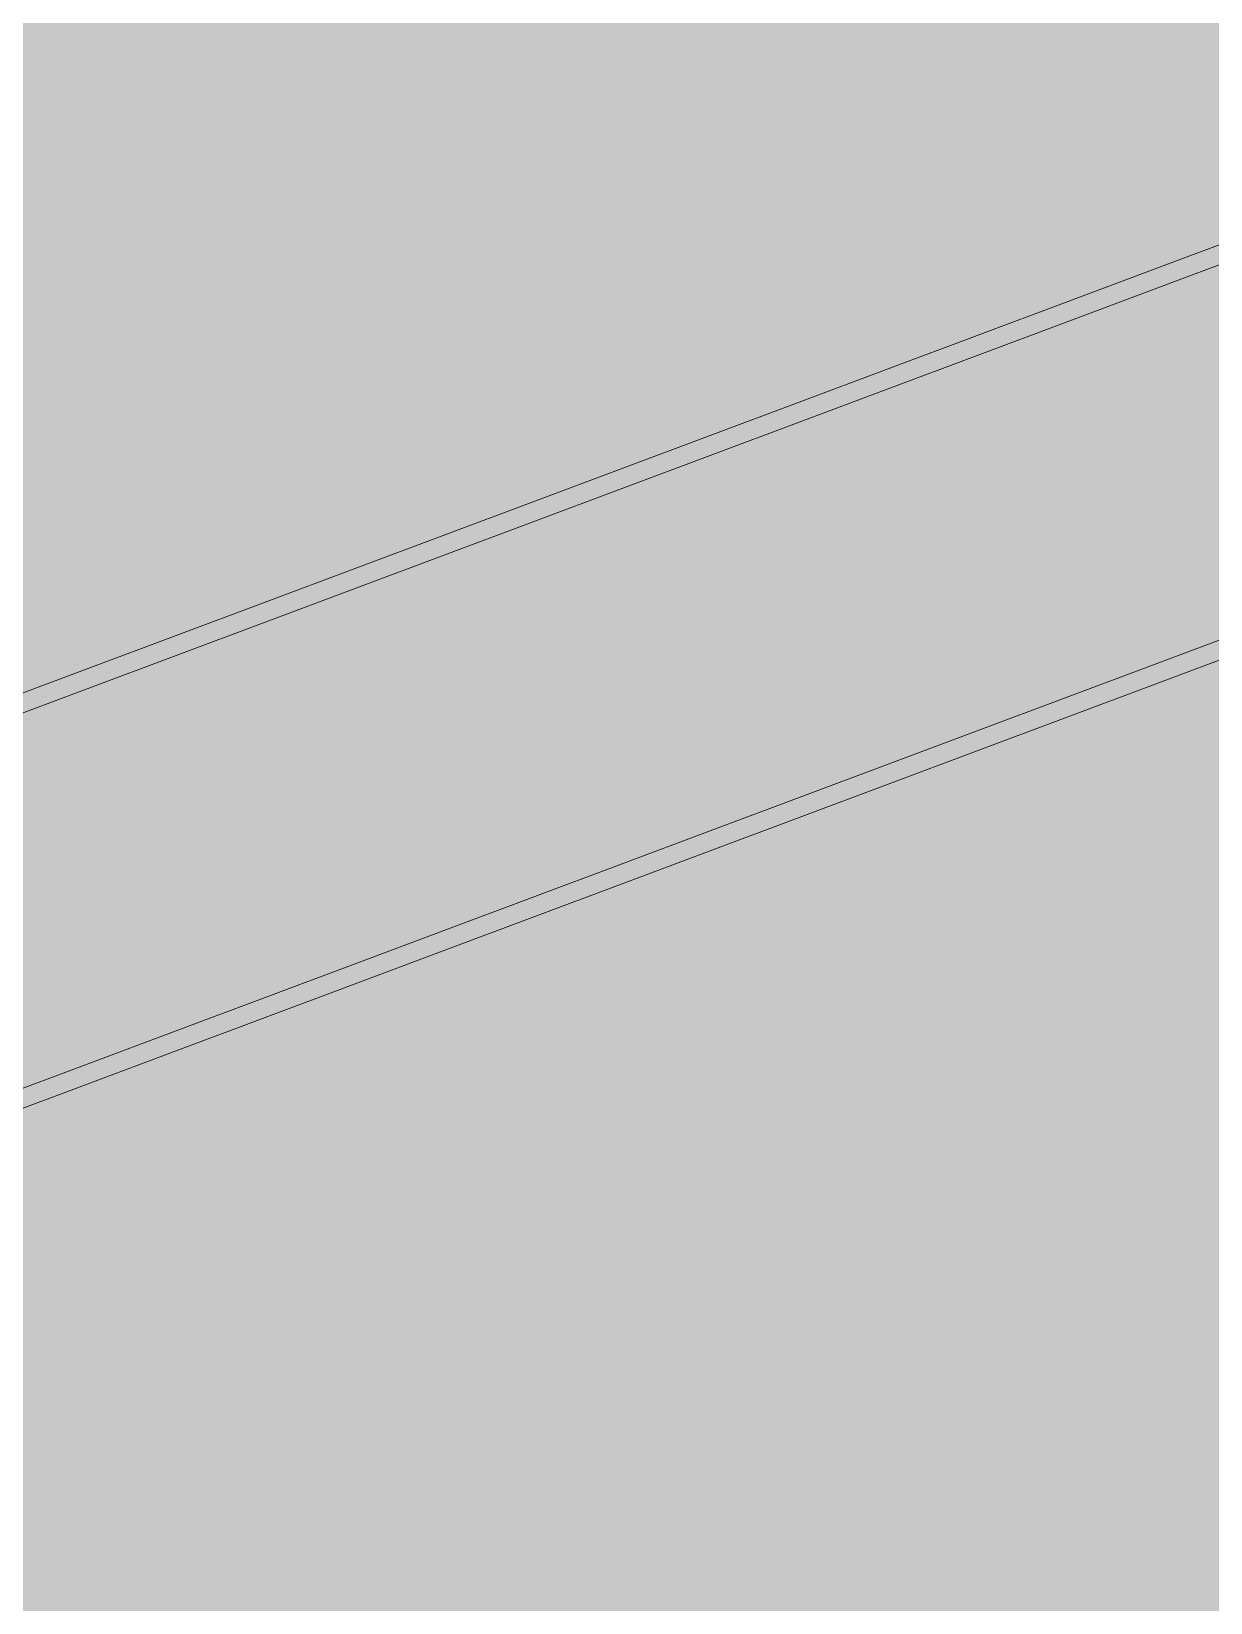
# Paper-space layout '03 3D Building and Roof' of a CAD drawing. Header units: millimetres. Extents: x 5 to 415, y 5 to 292.
# Drawn here: x 173.38 to 178.55, y 79 to 85.89 of the extents above; entities that cross this region are included whole.
import ezdxf

# ---------------------------------------------------------------- set-up
doc = ezdxf.new("R2010")
doc.units = ezdxf.units.MM
doc.layers.add('EXISTING', color=7, linetype='Continuous')
doc.layers.add('IMAGES', color=7, linetype='Continuous')

# ---------------------------------------------------------------- blocks, each defined once
blk = doc.blocks.new('SHEET_03')
at = {"layer": 'EXISTING', "color": 250, "lineweight": 9}
for p, q in [((96.0607, 54.0393), (211.6034, 97.3224)), ((96.0607, 53.9519), (211.6034, 97.235)), ((96.0607, 52.3058), (211.6034, 95.5888)), ((96.0607, 52.2184), (211.6034, 95.5014))]:
    blk.add_line(p, q, dxfattribs=at)
at = {"layer": 'IMAGES', "color": 7}
for points in [[(171.7517, 85.7714), (177.9207, 85.7714), (171.7517, 85.9429), (177.9207, 85.9429)], [(177.9207, 85.7714), (178.2635, 85.7714), (177.9207, 85.9429), (178.2635, 85.9429)], [(178.2635, 85.7714), (178.4348, 85.7714), (178.2635, 85.9429), (178.4348, 85.9429)], [(178.4348, 85.7714), (178.6062, 85.7714), (178.4348, 85.9429), (178.6062, 85.9429)], [(171.7517, 85.6), (177.578, 85.6), (171.7517, 85.7714), (177.578, 85.7714)], [(177.578, 85.6), (177.7494, 85.6), (177.578, 85.7714), (177.7494, 85.7714)], [(177.7494, 85.6), (177.9207, 85.6), (177.7494, 85.7714), (177.9207, 85.7714)], [(177.9207, 85.6), (178.2635, 85.6), (177.9207, 85.7714), (178.2635, 85.7714)], [(178.2635, 85.6), (178.4348, 85.6), (178.2635, 85.7714), (178.4348, 85.7714)], [(178.4348, 85.6), (178.6062, 85.6), (178.4348, 85.7714), (178.6062, 85.7714)], [(171.7517, 85.4286), (177.0639, 85.4286), (171.7517, 85.6), (177.0639, 85.6)], [(177.0639, 85.4286), (177.4066, 85.4286), (177.0639, 85.6), (177.4066, 85.6)], [(177.4066, 85.4286), (177.578, 85.4286), (177.4066, 85.6), (177.578, 85.6)], [(177.578, 85.4286), (177.9207, 85.4286), (177.578, 85.6), (177.9207, 85.6)], [(177.9207, 85.4286), (178.0921, 85.4286), (177.9207, 85.6), (178.0921, 85.6)], [(178.0921, 85.4286), (178.2635, 85.4286), (178.0921, 85.6), (178.2635, 85.6)], [(178.2635, 85.4286), (178.4348, 85.4286), (178.2635, 85.6), (178.4348, 85.6)], [(178.4348, 85.4286), (179.463, 85.4286), (178.4348, 85.6), (179.463, 85.6)], [(171.7517, 85.2571), (176.5498, 85.2571), (171.7517, 85.4286), (176.5498, 85.4286)], [(176.5498, 85.2571), (176.8926, 85.2571), (176.5498, 85.4286), (176.8926, 85.4286)], [(176.8926, 85.2571), (177.0639, 85.2571), (176.8926, 85.4286), (177.0639, 85.4286)], [(177.0639, 85.2571), (177.2353, 85.2571), (177.0639, 85.4286), (177.2353, 85.4286)], [(177.2353, 85.2571), (177.4066, 85.2571), (177.2353, 85.4286), (177.4066, 85.4286)], [(177.4066, 85.2571), (177.578, 85.2571), (177.4066, 85.4286), (177.578, 85.4286)], [(177.578, 85.2571), (177.9207, 85.2571), (177.578, 85.4286), (177.9207, 85.4286)], [(177.9207, 85.2571), (178.2635, 85.2571), (177.9207, 85.4286), (178.2635, 85.4286)], [(178.2635, 85.2571), (178.9489, 85.2571), (178.2635, 85.4286), (178.9489, 85.4286)], [(171.7517, 85.0857), (176.3785, 85.0857), (171.7517, 85.2571), (176.3785, 85.2571)], [(176.3785, 85.0857), (176.5498, 85.0857), (176.3785, 85.2571), (176.5498, 85.2571)], [(176.5498, 85.0857), (176.8926, 85.0857), (176.5498, 85.2571), (176.8926, 85.2571)], [(176.8926, 85.0857), (177.4066, 85.0857), (176.8926, 85.2571), (177.4066, 85.2571)], [(177.4066, 85.0857), (177.578, 85.0857), (177.4066, 85.2571), (177.578, 85.2571)], [(177.578, 85.0857), (178.6062, 85.0857), (177.578, 85.2571), (178.6062, 85.2571)], [(171.7517, 84.9143), (175.8644, 84.9143), (171.7517, 85.0857), (175.8644, 85.0857)], [(175.8644, 84.9143), (176.0357, 84.9143), (175.8644, 85.0857), (176.0357, 85.0857)], [(176.0357, 84.9143), (176.2071, 84.9143), (176.0357, 85.0857), (176.2071, 85.0857)], [(176.2071, 84.9143), (176.3785, 84.9143), (176.2071, 85.0857), (176.3785, 85.0857)], [(176.3785, 84.9143), (176.5498, 84.9143), (176.3785, 85.0857), (176.5498, 85.0857)], [(176.5498, 84.9143), (176.8926, 84.9143), (176.5498, 85.0857), (176.8926, 85.0857)], [(176.8926, 84.9143), (177.0639, 84.9143), (176.8926, 85.0857), (177.0639, 85.0857)], [(177.0639, 84.9143), (177.2353, 84.9143), (177.0639, 85.0857), (177.2353, 85.0857)], [(177.2353, 84.9143), (177.4066, 84.9143), (177.2353, 85.0857), (177.4066, 85.0857)], [(177.4066, 84.9143), (178.0921, 84.9143), (177.4066, 85.0857), (178.0921, 85.0857)], [(178.0921, 84.9143), (178.2635, 84.9143), (178.0921, 85.0857), (178.2635, 85.0857)], [(178.2635, 84.9143), (178.4348, 84.9143), (178.2635, 85.0857), (178.4348, 85.0857)], [(178.4348, 84.9143), (178.6062, 84.9143), (178.4348, 85.0857), (178.6062, 85.0857)], [(171.7517, 84.7429), (175.3503, 84.7429), (171.7517, 84.9143), (175.3503, 84.9143)], [(175.3503, 84.7429), (175.693, 84.7429), (175.3503, 84.9143), (175.693, 84.9143)], [(175.693, 84.7429), (175.8644, 84.7429), (175.693, 84.9143), (175.8644, 84.9143)], [(175.8644, 84.7429), (176.0357, 84.7429), (175.8644, 84.9143), (176.0357, 84.9143)], [(176.0357, 84.7429), (176.3785, 84.7429), (176.0357, 84.9143), (176.3785, 84.9143)], [(176.3785, 84.7429), (176.8926, 84.7429), (176.3785, 84.9143), (176.8926, 84.9143)], [(176.8926, 84.7429), (177.578, 84.7429), (176.8926, 84.9143), (177.578, 84.9143)], [(177.578, 84.7429), (177.7494, 84.7429), (177.578, 84.9143), (177.7494, 84.9143)], [(177.7494, 84.7429), (177.9207, 84.7429), (177.7494, 84.9143), (177.9207, 84.9143)], [(177.9207, 84.7429), (178.0921, 84.7429), (177.9207, 84.9143), (178.0921, 84.9143)], [(178.0921, 84.7429), (178.4348, 84.7429), (178.0921, 84.9143), (178.4348, 84.9143)], [(178.4348, 84.7429), (178.6062, 84.7429), (178.4348, 84.9143), (178.6062, 84.9143)], [(171.7517, 84.5714), (175.0076, 84.5714), (171.7517, 84.7429), (175.0076, 84.7429)], [(175.0076, 84.5714), (175.1789, 84.5714), (175.0076, 84.7429), (175.1789, 84.7429)], [(175.1789, 84.5714), (175.5217, 84.5714), (175.1789, 84.7429), (175.5217, 84.7429)], [(175.5217, 84.5714), (175.693, 84.5714), (175.5217, 84.7429), (175.693, 84.7429)], [(175.693, 84.5714), (176.0357, 84.5714), (175.693, 84.7429), (176.0357, 84.7429)], [(176.0357, 84.5714), (176.3785, 84.5714), (176.0357, 84.7429), (176.3785, 84.7429)], [(176.3785, 84.5714), (177.2353, 84.5714), (176.3785, 84.7429), (177.2353, 84.7429)], [(177.2353, 84.5714), (177.4066, 84.5714), (177.2353, 84.7429), (177.4066, 84.7429)], [(177.4066, 84.5714), (177.578, 84.5714), (177.4066, 84.7429), (177.578, 84.7429)], [(177.578, 84.5714), (177.7494, 84.5714), (177.578, 84.7429), (177.7494, 84.7429)], [(177.7494, 84.4), (177.9207, 84.4), (177.7494, 84.7429), (177.9207, 84.7429)], [(177.9207, 84.5714), (178.4348, 84.5714), (177.9207, 84.7429), (178.4348, 84.7429)], [(178.4348, 84.5714), (178.6062, 84.5714), (178.4348, 84.7429), (178.6062, 84.7429)], [(171.7517, 84.4), (174.4935, 84.4), (171.7517, 84.5714), (174.4935, 84.5714)], [(174.4935, 84.4), (174.8362, 84.4), (174.4935, 84.5714), (174.8362, 84.5714)], [(174.8362, 84.4), (175.0076, 84.4), (174.8362, 84.5714), (175.0076, 84.5714)], [(175.0076, 84.4), (175.3503, 84.4), (175.0076, 84.5714), (175.3503, 84.5714)], [(175.3503, 84.4), (176.7212, 84.4), (175.3503, 84.5714), (176.7212, 84.5714)], [(176.7212, 84.4), (176.8926, 84.4), (176.7212, 84.5714), (176.8926, 84.5714)], [(176.8926, 84.4), (177.0639, 84.4), (176.8926, 84.5714), (177.0639, 84.5714)], [(177.0639, 84.4), (177.2353, 84.4), (177.0639, 84.5714), (177.2353, 84.5714)], [(177.2353, 84.4), (177.4066, 84.4), (177.2353, 84.5714), (177.4066, 84.5714)], [(177.4066, 84.2286), (177.578, 84.2286), (177.4066, 84.5714), (177.578, 84.5714)], [(177.578, 84.4), (177.7494, 84.4), (177.578, 84.5714), (177.7494, 84.5714)], [(177.9207, 84.4), (178.0921, 84.4), (177.9207, 84.5714), (178.0921, 84.5714)], [(178.0921, 84.4), (178.7776, 84.4), (178.0921, 84.5714), (178.7776, 84.5714)], [(171.7517, 84.2286), (174.1508, 84.2286), (171.7517, 84.4), (174.1508, 84.4)], [(174.1508, 84.2286), (174.3221, 84.2286), (174.1508, 84.4), (174.3221, 84.4)], [(174.3221, 84.2286), (174.4935, 84.2286), (174.3221, 84.4), (174.4935, 84.4)], [(174.4935, 84.2286), (174.6648, 84.2286), (174.4935, 84.4), (174.6648, 84.4)], [(174.6648, 84.2286), (174.8362, 84.2286), (174.6648, 84.4), (174.8362, 84.4)], [(174.8362, 84.2286), (176.2071, 84.2286), (174.8362, 84.4), (176.2071, 84.4)], [(176.2071, 84.2286), (176.3785, 84.2286), (176.2071, 84.4), (176.3785, 84.4)], [(176.3785, 84.2286), (176.5498, 84.2286), (176.3785, 84.4), (176.5498, 84.4)], [(176.5498, 84.2286), (176.7212, 84.2286), (176.5498, 84.4), (176.7212, 84.4)], [(176.7212, 84.2286), (176.8926, 84.2286), (176.7212, 84.4), (176.8926, 84.4)], [(176.8926, 84.2286), (177.4066, 84.2286), (176.8926, 84.4), (177.4066, 84.4)], [(177.578, 84.2286), (177.7494, 84.2286), (177.578, 84.4), (177.7494, 84.4)], [(177.7494, 84.2286), (178.0921, 84.2286), (177.7494, 84.4), (178.0921, 84.4)], [(178.0921, 84.2286), (179.8057, 84.2286), (178.0921, 84.4), (179.8057, 84.4)], [(171.7517, 84.0571), (173.4653, 84.0571), (171.7517, 84.2286), (173.4653, 84.2286)], [(173.4653, 84.0571), (173.808, 84.0571), (173.4653, 84.2286), (173.808, 84.2286)], [(173.808, 84.0571), (173.9794, 84.0571), (173.808, 84.2286), (173.9794, 84.2286)], [(173.9794, 84.0571), (174.1508, 84.0571), (173.9794, 84.2286), (174.1508, 84.2286)], [(174.1508, 84.0571), (174.3221, 84.0571), (174.1508, 84.2286), (174.3221, 84.2286)], [(174.3221, 84.0571), (174.6648, 84.0571), (174.3221, 84.2286), (174.6648, 84.2286)], [(174.6648, 84.0571), (174.8362, 84.0571), (174.6648, 84.2286), (174.8362, 84.2286)], [(174.8362, 84.0571), (175.8644, 84.0571), (174.8362, 84.2286), (175.8644, 84.2286)], [(175.8644, 84.0571), (176.0357, 84.0571), (175.8644, 84.2286), (176.0357, 84.2286)], [(176.0357, 84.0571), (176.2071, 84.0571), (176.0357, 84.2286), (176.2071, 84.2286)], [(176.2071, 84.0571), (176.3785, 84.0571), (176.2071, 84.2286), (176.3785, 84.2286)], [(176.3785, 83.8857), (176.7212, 83.8857), (176.3785, 84.2286), (176.7212, 84.2286)], [(176.7212, 84.0571), (177.0639, 84.0571), (176.7212, 84.2286), (177.0639, 84.2286)], [(177.0639, 84.0571), (177.2353, 84.0571), (177.0639, 84.2286), (177.2353, 84.2286)], [(177.2353, 84.0571), (177.7494, 84.0571), (177.2353, 84.2286), (177.7494, 84.2286)], [(177.7494, 84.0571), (179.2916, 84.0571), (177.7494, 84.2286), (179.2916, 84.2286)], [(173.2939, 83.8857), (173.4653, 83.8857), (173.2939, 84.0571), (173.4653, 84.0571)], [(173.4653, 83.8857), (173.6367, 83.8857), (173.4653, 84.0571), (173.6367, 84.0571)], [(173.6367, 83.8857), (173.808, 83.8857), (173.6367, 84.0571), (173.808, 84.0571)], [(173.808, 83.8857), (175.1789, 83.8857), (173.808, 84.0571), (175.1789, 84.0571)], [(175.1789, 83.8857), (175.693, 83.8857), (175.1789, 84.0571), (175.693, 84.0571)], [(175.693, 83.8857), (175.8644, 83.8857), (175.693, 84.0571), (175.8644, 84.0571)], [(175.8644, 83.8857), (176.0357, 83.8857), (175.8644, 84.0571), (176.0357, 84.0571)], [(176.0357, 83.8857), (176.2071, 83.8857), (176.0357, 84.0571), (176.2071, 84.0571)], [(176.2071, 83.8857), (176.3785, 83.8857), (176.2071, 84.0571), (176.3785, 84.0571)], [(176.7212, 83.8857), (176.8926, 83.8857), (176.7212, 84.0571), (176.8926, 84.0571)], [(176.8926, 83.8857), (177.0639, 83.8857), (176.8926, 84.0571), (177.0639, 84.0571)], [(177.0639, 83.8857), (177.2353, 83.8857), (177.0639, 84.0571), (177.2353, 84.0571)], [(177.2353, 83.8857), (178.7776, 83.8857), (177.2353, 84.0571), (178.7776, 84.0571)], [(173.2939, 83.7143), (173.808, 83.7143), (173.2939, 83.8857), (173.808, 83.8857)], [(173.808, 83.7143), (173.9794, 83.7143), (173.808, 83.8857), (173.9794, 83.8857)], [(173.9794, 83.7143), (175.0076, 83.7143), (173.9794, 83.8857), (175.0076, 83.8857)], [(175.0076, 83.7143), (175.1789, 83.7143), (175.0076, 83.8857), (175.1789, 83.8857)], [(175.1789, 83.7143), (175.3503, 83.7143), (175.1789, 83.8857), (175.3503, 83.8857)], [(175.3503, 83.7143), (175.5217, 83.7143), (175.3503, 83.8857), (175.5217, 83.8857)], [(175.5217, 83.7143), (176.0357, 83.7143), (175.5217, 83.8857), (176.0357, 83.8857)], [(176.0357, 83.7143), (176.2071, 83.7143), (176.0357, 83.8857), (176.2071, 83.8857)], [(176.2071, 83.7143), (176.3785, 83.7143), (176.2071, 83.8857), (176.3785, 83.8857)], [(176.3785, 83.7143), (176.7212, 83.7143), (176.3785, 83.8857), (176.7212, 83.8857)], [(176.7212, 83.7143), (178.4348, 83.7143), (176.7212, 83.8857), (178.4348, 83.8857)], [(178.4348, 83.7143), (178.6062, 83.7143), (178.4348, 83.8857), (178.6062, 83.8857)], [(173.1226, 83.5429), (173.6367, 83.5429), (173.1226, 83.7143), (173.6367, 83.7143)], [(173.6367, 83.5429), (173.808, 83.5429), (173.6367, 83.7143), (173.808, 83.7143)], [(173.808, 83.5429), (174.3221, 83.5429), (173.808, 83.7143), (174.3221, 83.7143)], [(174.3221, 83.5429), (174.4935, 83.5429), (174.3221, 83.7143), (174.4935, 83.7143)], [(174.4935, 83.5429), (174.6648, 83.5429), (174.4935, 83.7143), (174.6648, 83.7143)], [(174.6648, 83.5429), (174.8362, 83.5429), (174.6648, 83.7143), (174.8362, 83.7143)], [(174.8362, 83.5429), (175.0076, 83.5429), (174.8362, 83.7143), (175.0076, 83.7143)], [(175.0076, 83.5429), (175.1789, 83.5429), (175.0076, 83.7143), (175.1789, 83.7143)], [(175.1789, 83.5429), (175.5217, 83.5429), (175.1789, 83.7143), (175.5217, 83.7143)], [(175.5217, 83.5429), (175.693, 83.5429), (175.5217, 83.7143), (175.693, 83.7143)], [(175.693, 83.5429), (175.8644, 83.5429), (175.693, 83.7143), (175.8644, 83.7143)], [(175.8644, 83.5429), (176.3785, 83.5429), (175.8644, 83.7143), (176.3785, 83.7143)], [(176.3785, 83.5429), (177.9207, 83.5429), (176.3785, 83.7143), (177.9207, 83.7143)], [(177.9207, 83.5429), (178.0921, 83.5429), (177.9207, 83.7143), (178.0921, 83.7143)], [(178.0921, 83.5429), (178.2635, 83.5429), (178.0921, 83.7143), (178.2635, 83.7143)], [(178.2635, 83.5429), (178.4348, 83.5429), (178.2635, 83.7143), (178.4348, 83.7143)], [(178.4348, 83.5429), (178.6062, 83.5429), (178.4348, 83.7143), (178.6062, 83.7143)], [(173.1226, 83.3714), (173.808, 83.3714), (173.1226, 83.5429), (173.808, 83.5429)], [(173.808, 83.3714), (174.1508, 83.3714), (173.808, 83.5429), (174.1508, 83.5429)], [(174.1508, 83.3714), (174.3221, 83.3714), (174.1508, 83.5429), (174.3221, 83.5429)], [(174.3221, 83.3714), (174.4935, 83.3714), (174.3221, 83.5429), (174.4935, 83.5429)], [(174.4935, 83.3714), (174.6648, 83.3714), (174.4935, 83.5429), (174.6648, 83.5429)], [(174.6648, 83.3714), (175.1789, 83.3714), (174.6648, 83.5429), (175.1789, 83.5429)], [(175.1789, 83.3714), (175.5217, 83.3714), (175.1789, 83.5429), (175.5217, 83.5429)], [(175.5217, 83.3714), (175.8644, 83.3714), (175.5217, 83.5429), (175.8644, 83.5429)], [(175.8644, 83.3714), (177.4066, 83.3714), (175.8644, 83.5429), (177.4066, 83.5429)], [(177.4066, 83.3714), (177.578, 83.3714), (177.4066, 83.5429), (177.578, 83.5429)], [(177.578, 83.3714), (177.7494, 83.3714), (177.578, 83.5429), (177.7494, 83.5429)], [(177.7494, 83.3714), (177.9207, 83.3714), (177.7494, 83.5429), (177.9207, 83.5429)], [(177.9207, 83.3714), (178.0921, 83.3714), (177.9207, 83.5429), (178.0921, 83.5429)], [(178.0921, 83.3714), (178.2635, 83.3714), (178.0921, 83.5429), (178.2635, 83.5429)], [(178.2635, 83.3714), (178.4348, 83.3714), (178.2635, 83.5429), (178.4348, 83.5429)], [(178.4348, 83.2), (178.6062, 83.2), (178.4348, 83.5429), (178.6062, 83.5429)], [(172.2658, 83.2), (173.4653, 83.2), (172.2658, 83.3714), (173.4653, 83.3714)], [(173.4653, 83.2), (173.6367, 83.2), (173.4653, 83.3714), (173.6367, 83.3714)], [(173.6367, 83.2), (173.808, 83.2), (173.6367, 83.3714), (173.808, 83.3714)], [(173.808, 83.2), (173.9794, 83.2), (173.808, 83.3714), (173.9794, 83.3714)], [(173.9794, 83.2), (174.1508, 83.2), (173.9794, 83.3714), (174.1508, 83.3714)], [(174.1508, 83.0286), (174.3221, 83.0286), (174.1508, 83.3714), (174.3221, 83.3714)], [(174.3221, 83.2), (174.6648, 83.2), (174.3221, 83.3714), (174.6648, 83.3714)], [(174.6648, 83.2), (175.0076, 83.2), (174.6648, 83.3714), (175.0076, 83.3714)], [(175.0076, 83.2), (175.3503, 83.2), (175.0076, 83.3714), (175.3503, 83.3714)], [(175.3503, 83.2), (177.2353, 83.2), (175.3503, 83.3714), (177.2353, 83.3714)], [(177.2353, 83.2), (177.578, 83.2), (177.2353, 83.3714), (177.578, 83.3714)], [(177.578, 83.2), (177.9207, 83.2), (177.578, 83.3714), (177.9207, 83.3714)], [(177.9207, 83.2), (178.0921, 83.2), (177.9207, 83.3714), (178.0921, 83.3714)], [(178.0921, 83.2), (178.2635, 83.2), (178.0921, 83.3714), (178.2635, 83.3714)], [(178.2635, 83.2), (178.4348, 83.2), (178.2635, 83.3714), (178.4348, 83.3714)], [(172.9512, 83.0286), (173.4653, 83.0286), (172.9512, 83.2), (173.4653, 83.2)], [(173.4653, 83.0286), (173.6367, 83.0286), (173.4653, 83.2), (173.6367, 83.2)], [(173.6367, 83.0286), (173.808, 83.0286), (173.6367, 83.2), (173.808, 83.2)], [(173.808, 83.0286), (174.1508, 83.0286), (173.808, 83.2), (174.1508, 83.2)], [(174.3221, 83.0286), (174.4935, 83.0286), (174.3221, 83.2), (174.4935, 83.2)], [(174.4935, 83.0286), (174.6648, 83.0286), (174.4935, 83.2), (174.6648, 83.2)], [(174.6648, 83.0286), (175.0076, 83.0286), (174.6648, 83.2), (175.0076, 83.2)], [(175.0076, 83.0286), (176.3785, 83.0286), (175.0076, 83.2), (176.3785, 83.2)], [(176.3785, 83.0286), (176.5498, 83.0286), (176.3785, 83.2), (176.5498, 83.2)], [(176.5498, 83.0286), (176.7212, 83.0286), (176.5498, 83.2), (176.7212, 83.2)], [(176.7212, 83.0286), (177.0639, 83.0286), (176.7212, 83.2), (177.0639, 83.2)], [(177.0639, 83.0286), (177.2353, 83.0286), (177.0639, 83.2), (177.2353, 83.2)], [(177.2353, 83.0286), (177.4066, 83.0286), (177.2353, 83.2), (177.4066, 83.2)], [(177.4066, 83.0286), (177.578, 83.0286), (177.4066, 83.2), (177.578, 83.2)], [(177.578, 83.0286), (177.9207, 83.0286), (177.578, 83.2), (177.9207, 83.2)], [(177.9207, 83.0286), (178.0921, 83.0286), (177.9207, 83.2), (178.0921, 83.2)], [(178.0921, 83.0286), (178.2635, 83.0286), (178.0921, 83.2), (178.2635, 83.2)], [(178.2635, 83.0286), (178.4348, 83.0286), (178.2635, 83.2), (178.4348, 83.2)], [(178.4348, 83.0286), (178.7776, 83.0286), (178.4348, 83.2), (178.7776, 83.2)], [(173.2939, 82.8571), (173.808, 82.8571), (173.2939, 83.0286), (173.808, 83.0286)], [(173.808, 82.8571), (173.9794, 82.8571), (173.808, 83.0286), (173.9794, 83.0286)], [(173.9794, 82.8571), (174.1508, 82.8571), (173.9794, 83.0286), (174.1508, 83.0286)], [(174.1508, 82.8571), (174.4935, 82.8571), (174.1508, 83.0286), (174.4935, 83.0286)], [(174.4935, 82.8571), (176.3785, 82.8571), (174.4935, 83.0286), (176.3785, 83.0286)], [(176.3785, 82.8571), (176.5498, 82.8571), (176.3785, 83.0286), (176.5498, 83.0286)], [(176.5498, 82.8571), (176.7212, 82.8571), (176.5498, 83.0286), (176.7212, 83.0286)], [(176.7212, 82.8571), (176.8926, 82.8571), (176.7212, 83.0286), (176.8926, 83.0286)], [(176.8926, 82.8571), (177.2353, 82.8571), (176.8926, 83.0286), (177.2353, 83.0286)], [(177.2353, 82.8571), (177.4066, 82.8571), (177.2353, 83.0286), (177.4066, 83.0286)], [(177.4066, 82.8571), (177.578, 82.8571), (177.4066, 83.0286), (177.578, 83.0286)], [(177.578, 82.8571), (177.7494, 82.8571), (177.578, 83.0286), (177.7494, 83.0286)], [(177.7494, 82.8571), (177.9207, 82.8571), (177.7494, 83.0286), (177.9207, 83.0286)], [(177.9207, 82.8571), (178.0921, 82.8571), (177.9207, 83.0286), (178.0921, 83.0286)], [(178.0921, 82.8571), (178.4348, 82.8571), (178.0921, 83.0286), (178.4348, 83.0286)], [(178.4348, 82.8571), (178.6062, 82.8571), (178.4348, 83.0286), (178.6062, 83.0286)], [(173.2939, 82.6857), (173.4653, 82.6857), (173.2939, 82.8571), (173.4653, 82.8571)], [(173.4653, 82.6857), (173.6367, 82.6857), (173.4653, 82.8571), (173.6367, 82.8571)], [(173.6367, 82.6857), (174.1508, 82.6857), (173.6367, 82.8571), (174.1508, 82.8571)], [(174.1508, 82.6857), (175.693, 82.6857), (174.1508, 82.8571), (175.693, 82.8571)], [(175.693, 82.6857), (175.8644, 82.6857), (175.693, 82.8571), (175.8644, 82.8571)], [(175.8644, 82.5143), (176.0357, 82.5143), (175.8644, 82.8571), (176.0357, 82.8571)], [(176.0357, 82.6857), (176.2071, 82.6857), (176.0357, 82.8571), (176.2071, 82.8571)], [(176.2071, 82.6857), (176.3785, 82.6857), (176.2071, 82.8571), (176.3785, 82.8571)], [(176.3785, 82.6857), (176.5498, 82.6857), (176.3785, 82.8571), (176.5498, 82.8571)], [(176.5498, 82.6857), (176.7212, 82.6857), (176.5498, 82.8571), (176.7212, 82.8571)], [(176.7212, 82.6857), (176.8926, 82.6857), (176.7212, 82.8571), (176.8926, 82.8571)], [(176.8926, 82.6857), (177.0639, 82.6857), (176.8926, 82.8571), (177.0639, 82.8571)], [(177.0639, 82.6857), (177.2353, 82.6857), (177.0639, 82.8571), (177.2353, 82.8571)], [(177.2353, 82.6857), (177.4066, 82.6857), (177.2353, 82.8571), (177.4066, 82.8571)], [(177.4066, 82.5143), (177.578, 82.5143), (177.4066, 82.8571), (177.578, 82.8571)], [(177.578, 82.6857), (177.9207, 82.6857), (177.578, 82.8571), (177.9207, 82.8571)], [(177.9207, 82.6857), (178.0921, 82.6857), (177.9207, 82.8571), (178.0921, 82.8571)], [(178.0921, 82.6857), (178.2635, 82.6857), (178.0921, 82.8571), (178.2635, 82.8571)], [(178.2635, 82.6857), (178.6062, 82.6857), (178.2635, 82.8571), (178.6062, 82.8571)], [(173.2939, 82.5143), (173.4653, 82.5143), (173.2939, 82.6857), (173.4653, 82.6857)], [(173.4653, 82.5143), (175.1789, 82.5143), (173.4653, 82.6857), (175.1789, 82.6857)], [(175.1789, 82.5143), (175.5217, 82.5143), (175.1789, 82.6857), (175.5217, 82.6857)], [(175.5217, 82.5143), (175.693, 82.5143), (175.5217, 82.6857), (175.693, 82.6857)], [(175.693, 82.5143), (175.8644, 82.5143), (175.693, 82.6857), (175.8644, 82.6857)], [(176.0357, 82.5143), (176.2071, 82.5143), (176.0357, 82.6857), (176.2071, 82.6857)], [(176.2071, 82.5143), (176.3785, 82.5143), (176.2071, 82.6857), (176.3785, 82.6857)], [(176.3785, 82.5143), (176.7212, 82.5143), (176.3785, 82.6857), (176.7212, 82.6857)], [(176.7212, 82.5143), (176.8926, 82.5143), (176.7212, 82.6857), (176.8926, 82.6857)], [(176.8926, 82.3429), (177.0639, 82.3429), (176.8926, 82.6857), (177.0639, 82.6857)], [(177.0639, 82.5143), (177.2353, 82.5143), (177.0639, 82.6857), (177.2353, 82.6857)], [(177.2353, 82.5143), (177.4066, 82.5143), (177.2353, 82.6857), (177.4066, 82.6857)], [(177.578, 82.5143), (177.7494, 82.5143), (177.578, 82.6857), (177.7494, 82.6857)], [(177.7494, 82.5143), (177.9207, 82.5143), (177.7494, 82.6857), (177.9207, 82.6857)], [(177.9207, 82.5143), (178.0921, 82.5143), (177.9207, 82.6857), (178.0921, 82.6857)], [(178.0921, 82.5143), (178.2635, 82.5143), (178.0921, 82.6857), (178.2635, 82.6857)], [(178.2635, 82.5143), (203.1111, 82.5143), (178.2635, 82.6857), (203.1111, 82.6857)], [(173.1226, 82.3429), (175.1789, 82.3429), (173.1226, 82.5143), (175.1789, 82.5143)], [(175.1789, 82.3429), (175.3503, 82.3429), (175.1789, 82.5143), (175.3503, 82.5143)], [(175.3503, 82.3429), (175.5217, 82.3429), (175.3503, 82.5143), (175.5217, 82.5143)], [(175.5217, 82.3429), (175.693, 82.3429), (175.5217, 82.5143), (175.693, 82.5143)], [(175.693, 82.3429), (175.8644, 82.3429), (175.693, 82.5143), (175.8644, 82.5143)], [(175.8644, 82.3429), (176.0357, 82.3429), (175.8644, 82.5143), (176.0357, 82.5143)], [(176.0357, 82.3429), (176.2071, 82.3429), (176.0357, 82.5143), (176.2071, 82.5143)], [(176.2071, 82.3429), (176.3785, 82.3429), (176.2071, 82.5143), (176.3785, 82.5143)], [(176.3785, 82.3429), (176.5498, 82.3429), (176.3785, 82.5143), (176.5498, 82.5143)], [(176.5498, 82.3429), (176.8926, 82.3429), (176.5498, 82.5143), (176.8926, 82.5143)], [(177.0639, 82.3429), (177.2353, 82.3429), (177.0639, 82.5143), (177.2353, 82.5143)], [(177.2353, 82.3429), (177.4066, 82.3429), (177.2353, 82.5143), (177.4066, 82.5143)], [(177.4066, 82.3429), (177.7494, 82.3429), (177.4066, 82.5143), (177.7494, 82.5143)], [(177.7494, 82.3429), (203.6252, 82.3429), (177.7494, 82.5143), (203.6252, 82.5143)], [(172.6085, 82.1714), (174.3221, 82.1714), (172.6085, 82.3429), (174.3221, 82.3429)], [(174.3221, 82.1714), (174.4935, 82.1714), (174.3221, 82.3429), (174.4935, 82.3429)], [(174.4935, 82.1714), (174.6648, 82.1714), (174.4935, 82.3429), (174.6648, 82.3429)], [(174.6648, 82.1714), (175.0076, 82.1714), (174.6648, 82.3429), (175.0076, 82.3429)], [(175.0076, 82.1714), (175.3503, 82.1714), (175.0076, 82.3429), (175.3503, 82.3429)], [(175.3503, 82.1714), (175.693, 82.1714), (175.3503, 82.3429), (175.693, 82.3429)], [(175.693, 82.1714), (175.8644, 82.1714), (175.693, 82.3429), (175.8644, 82.3429)], [(175.8644, 82.1714), (176.0357, 82.1714), (175.8644, 82.3429), (176.0357, 82.3429)], [(176.0357, 82), (176.2071, 82), (176.0357, 82.3429), (176.2071, 82.3429)], [(176.2071, 82.1714), (176.3785, 82.1714), (176.2071, 82.3429), (176.3785, 82.3429)], [(176.3785, 82.1714), (176.5498, 82.1714), (176.3785, 82.3429), (176.5498, 82.3429)], [(176.5498, 82.1714), (176.7212, 82.1714), (176.5498, 82.3429), (176.7212, 82.3429)], [(176.7212, 82.1714), (176.8926, 82.1714), (176.7212, 82.3429), (176.8926, 82.3429)], [(176.8926, 82.1714), (177.2353, 82.1714), (176.8926, 82.3429), (177.2353, 82.3429)], [(177.2353, 82.1714), (177.4066, 82.1714), (177.2353, 82.3429), (177.4066, 82.3429)], [(177.4066, 82.1714), (203.9679, 82.1714), (177.4066, 82.3429), (203.9679, 82.3429)], [(172.4371, 82), (174.1508, 82), (172.4371, 82.1714), (174.1508, 82.1714)], [(174.1508, 82), (174.4935, 82), (174.1508, 82.1714), (174.4935, 82.1714)], [(174.4935, 82), (174.8362, 82), (174.4935, 82.1714), (174.8362, 82.1714)], [(174.8362, 82), (175.0076, 82), (174.8362, 82.1714), (175.0076, 82.1714)], [(175.0076, 82), (175.1789, 82), (175.0076, 82.1714), (175.1789, 82.1714)], [(175.1789, 82), (175.3503, 82), (175.1789, 82.1714), (175.3503, 82.1714)], [(175.3503, 82), (175.5217, 82), (175.3503, 82.1714), (175.5217, 82.1714)], [(175.5217, 82), (175.693, 82), (175.5217, 82.1714), (175.693, 82.1714)], [(175.693, 82), (176.0357, 82), (175.693, 82.1714), (176.0357, 82.1714)], [(176.2071, 82), (176.5498, 82), (176.2071, 82.1714), (176.5498, 82.1714)], [(176.5498, 82), (176.7212, 82), (176.5498, 82.1714), (176.7212, 82.1714)], [(176.7212, 82), (176.8926, 82), (176.7212, 82.1714), (176.8926, 82.1714)], [(176.8926, 82), (204.6534, 82), (176.8926, 82.1714), (204.6534, 82.1714)], [(173.2939, 81.8286), (173.4653, 81.8286), (173.2939, 82), (173.4653, 82)], [(173.4653, 81.8286), (173.6367, 81.8286), (173.4653, 82), (173.6367, 82)], [(173.6367, 81.8286), (173.808, 81.8286), (173.6367, 82), (173.808, 82)], [(173.808, 81.8286), (174.1508, 81.8286), (173.808, 82), (174.1508, 82)], [(174.1508, 81.8286), (174.3221, 81.8286), (174.1508, 82), (174.3221, 82)], [(174.3221, 81.8286), (174.4935, 81.8286), (174.3221, 82), (174.4935, 82)], [(174.4935, 81.8286), (174.6648, 81.8286), (174.4935, 82), (174.6648, 82)], [(174.6648, 81.8286), (174.8362, 81.8286), (174.6648, 82), (174.8362, 82)], [(174.8362, 81.8286), (175.0076, 81.8286), (174.8362, 82), (175.0076, 82)], [(175.0076, 81.8286), (175.1789, 81.8286), (175.0076, 82), (175.1789, 82)], [(175.1789, 81.6571), (175.3503, 81.6571), (175.1789, 82), (175.3503, 82)], [(175.3503, 81.8286), (175.693, 81.8286), (175.3503, 82), (175.693, 82)], [(175.693, 81.8286), (175.8644, 81.8286), (175.693, 82), (175.8644, 82)], [(175.8644, 81.8286), (176.0357, 81.8286), (175.8644, 82), (176.0357, 82)], [(176.0357, 81.8286), (176.2071, 81.8286), (176.0357, 82), (176.2071, 82)], [(176.2071, 81.8286), (176.5498, 81.8286), (176.2071, 82), (176.5498, 82)], [(176.5498, 81.8286), (204.8248, 81.8286), (176.5498, 82), (204.8248, 82)], [(173.2939, 81.6571), (173.6367, 81.6571), (173.2939, 81.8286), (173.6367, 81.8286)], [(173.6367, 81.6571), (173.9794, 81.6571), (173.6367, 81.8286), (173.9794, 81.8286)], [(173.9794, 81.6571), (174.1508, 81.6571), (173.9794, 81.8286), (174.1508, 81.8286)], [(174.1508, 81.6571), (174.3221, 81.6571), (174.1508, 81.8286), (174.3221, 81.8286)], [(174.3221, 81.6571), (174.4935, 81.6571), (174.3221, 81.8286), (174.4935, 81.8286)], [(174.4935, 81.6571), (174.6648, 81.6571), (174.4935, 81.8286), (174.6648, 81.8286)], [(174.6648, 81.4857), (174.8362, 81.4857), (174.6648, 81.8286), (174.8362, 81.8286)], [(174.8362, 81.6571), (175.0076, 81.6571), (174.8362, 81.8286), (175.0076, 81.8286)], [(175.0076, 81.6571), (175.1789, 81.6571), (175.0076, 81.8286), (175.1789, 81.8286)], [(175.3503, 81.6571), (175.5217, 81.6571), (175.3503, 81.8286), (175.5217, 81.8286)], [(175.5217, 81.6571), (175.693, 81.6571), (175.5217, 81.8286), (175.693, 81.8286)], [(175.693, 81.6571), (175.8644, 81.6571), (175.693, 81.8286), (175.8644, 81.8286)], [(175.8644, 81.6571), (176.0357, 81.6571), (175.8644, 81.8286), (176.0357, 81.8286)], [(176.0357, 81.6571), (205.5102, 81.6571), (176.0357, 81.8286), (205.5102, 81.8286)], [(173.2939, 81.4857), (173.6367, 81.4857), (173.2939, 81.6571), (173.6367, 81.6571)], [(173.6367, 81.4857), (173.808, 81.4857), (173.6367, 81.6571), (173.808, 81.6571)], [(173.808, 81.4857), (173.9794, 81.4857), (173.808, 81.6571), (173.9794, 81.6571)], [(173.9794, 81.4857), (174.1508, 81.4857), (173.9794, 81.6571), (174.1508, 81.6571)], [(174.1508, 81.4857), (174.3221, 81.4857), (174.1508, 81.6571), (174.3221, 81.6571)], [(174.3221, 81.4857), (174.6648, 81.4857), (174.3221, 81.6571), (174.6648, 81.6571)], [(174.8362, 81.4857), (175.1789, 81.4857), (174.8362, 81.6571), (175.1789, 81.6571)], [(175.1789, 81.4857), (175.3503, 81.4857), (175.1789, 81.6571), (175.3503, 81.6571)], [(175.3503, 81.4857), (206.0243, 81.4857), (175.3503, 81.6571), (206.0243, 81.6571)], [(173.2939, 81.3143), (173.4653, 81.3143), (173.2939, 81.4857), (173.4653, 81.4857)], [(173.4653, 81.3143), (173.6367, 81.3143), (173.4653, 81.4857), (173.6367, 81.4857)], [(173.6367, 81.3143), (173.9794, 81.3143), (173.6367, 81.4857), (173.9794, 81.4857)], [(173.9794, 81.3143), (174.1508, 81.3143), (173.9794, 81.4857), (174.1508, 81.4857)], [(174.1508, 81.3143), (174.3221, 81.3143), (174.1508, 81.4857), (174.3221, 81.4857)], [(174.3221, 81.3143), (174.4935, 81.3143), (174.3221, 81.4857), (174.4935, 81.4857)], [(174.4935, 81.3143), (175.0076, 81.3143), (174.4935, 81.4857), (175.0076, 81.4857)], [(175.0076, 81.3143), (175.1789, 81.3143), (175.0076, 81.4857), (175.1789, 81.4857)], [(175.1789, 81.3143), (206.367, 81.3143), (175.1789, 81.4857), (206.367, 81.4857)], [(173.2939, 80.9714), (173.4653, 80.9714), (173.2939, 81.3143), (173.4653, 81.3143)], [(173.4653, 81.1429), (173.808, 81.1429), (173.4653, 81.3143), (173.808, 81.3143)], [(173.808, 81.1429), (173.9794, 81.1429), (173.808, 81.3143), (173.9794, 81.3143)], [(173.9794, 81.1429), (174.1508, 81.1429), (173.9794, 81.3143), (174.1508, 81.3143)], [(174.1508, 81.1429), (174.3221, 81.1429), (174.1508, 81.3143), (174.3221, 81.3143)], [(174.3221, 81.1429), (174.4935, 81.1429), (174.3221, 81.3143), (174.4935, 81.3143)], [(174.4935, 81.1429), (206.8811, 81.1429), (174.4935, 81.3143), (206.8811, 81.3143)], [(173.4653, 80.9714), (173.6367, 80.9714), (173.4653, 81.1429), (173.6367, 81.1429)], [(173.6367, 80.9714), (173.9794, 80.9714), (173.6367, 81.1429), (173.9794, 81.1429)], [(173.9794, 80.9714), (174.3221, 80.9714), (173.9794, 81.1429), (174.3221, 81.1429)], [(174.3221, 80.9714), (207.2238, 80.9714), (174.3221, 81.1429), (207.2238, 81.1429)], [(173.1226, 80.8), (173.4653, 80.8), (173.1226, 80.9714), (173.4653, 80.9714)], [(173.4653, 80.8), (173.6367, 80.8), (173.4653, 80.9714), (173.6367, 80.9714)], [(173.6367, 80.8), (207.7379, 80.8), (173.6367, 80.9714), (207.7379, 80.9714)], [(173.1226, 80.6286), (208.252, 80.6286), (173.1226, 80.8), (208.252, 80.8)], [(172.7798, 80.4571), (208.5947, 80.4571), (172.7798, 80.6286), (208.5947, 80.6286)], [(172.2658, 80.2857), (209.1088, 80.2857), (172.2658, 80.4571), (209.1088, 80.4571)], [(171.923, 80.1143), (209.4516, 80.1143), (171.923, 80.2857), (209.4516, 80.2857)], [(171.4089, 79.9429), (209.9656, 79.9429), (171.4089, 80.1143), (209.9656, 80.1143)], [(170.8949, 79.7714), (209.9656, 79.7714), (170.8949, 79.9429), (209.9656, 79.9429)], [(170.5521, 79.6), (209.9656, 79.6), (170.5521, 79.7714), (209.9656, 79.7714)], [(170.038, 79.4286), (209.9656, 79.4286), (170.038, 79.6), (209.9656, 79.6)], [(169.5239, 79.2571), (209.9656, 79.2571), (169.5239, 79.4286), (209.9656, 79.4286)], [(169.1812, 79.0857), (209.9656, 79.0857), (169.1812, 79.2571), (209.9656, 79.2571)], [(168.6671, 78.9143), (209.9656, 78.9143), (168.6671, 79.0857), (209.9656, 79.0857)]]:
    blk.add_solid(points, dxfattribs=at)

psp = doc.layouts.new('03 3D Building and Roof')

# ---------------------------------------------------------------- block references
psp.add_blockref('SHEET_03', (0, 0))

doc.saveas('drawing.dxf')
